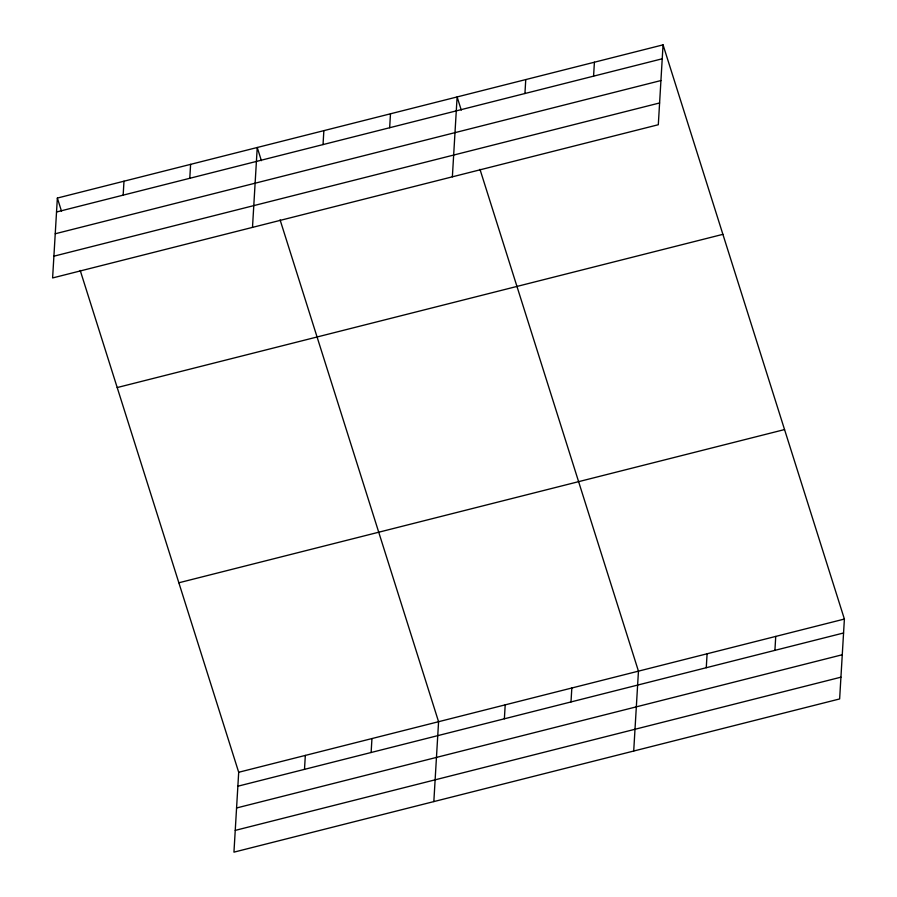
<?xml version="1.0" encoding="UTF-8"?>
<svg xmlns="http://www.w3.org/2000/svg" width="897" height="897" viewBox="0 0 897 897"><rect width="100%" height="100%" fill="white"/><g stroke="black" fill="none" stroke-linecap="round" stroke-linejoin="round"><path stroke-width="1.35" d="M57.363 198.058L52.609 277.947L658.308 124.728L663.051 44.85L57.363 198.058L61.512 211.221M123.158 195.142L123.988 181.205M189.783 178.29L190.613 164.353M252.494 227.378L257.237 147.5L261.397 160.664M80.214 270.434L238.692 772.272L233.949 852.15L839.637 698.942L844.391 619.053L663.051 44.85M323.032 144.585L323.862 130.648M304.498 769.357L305.328 755.42M389.657 127.733L390.487 113.796M371.123 752.505L371.952 738.567M452.368 176.821L457.111 96.943L461.271 110.107M433.834 801.593L438.577 721.715L280.088 219.877M524.936 93.512L525.754 79.575M504.372 718.789L505.202 704.851M593.579 76.155L594.408 62.218M570.997 701.936L571.826 687.999M633.708 751.024L638.451 671.147L479.973 169.32M706.264 667.727L707.094 653.79M774.918 650.359L775.737 636.422M56.533 211.995L662.221 58.787M55.244 233.758L660.932 80.551M53.91 256.183L659.598 102.964M117.204 387.549L722.892 234.341M178.851 582.781L784.55 429.573M238.692 772.272L844.391 619.053M237.873 786.209L843.561 632.99M236.573 807.973L842.261 654.754M235.249 830.387L840.938 677.179"/></g></svg>
